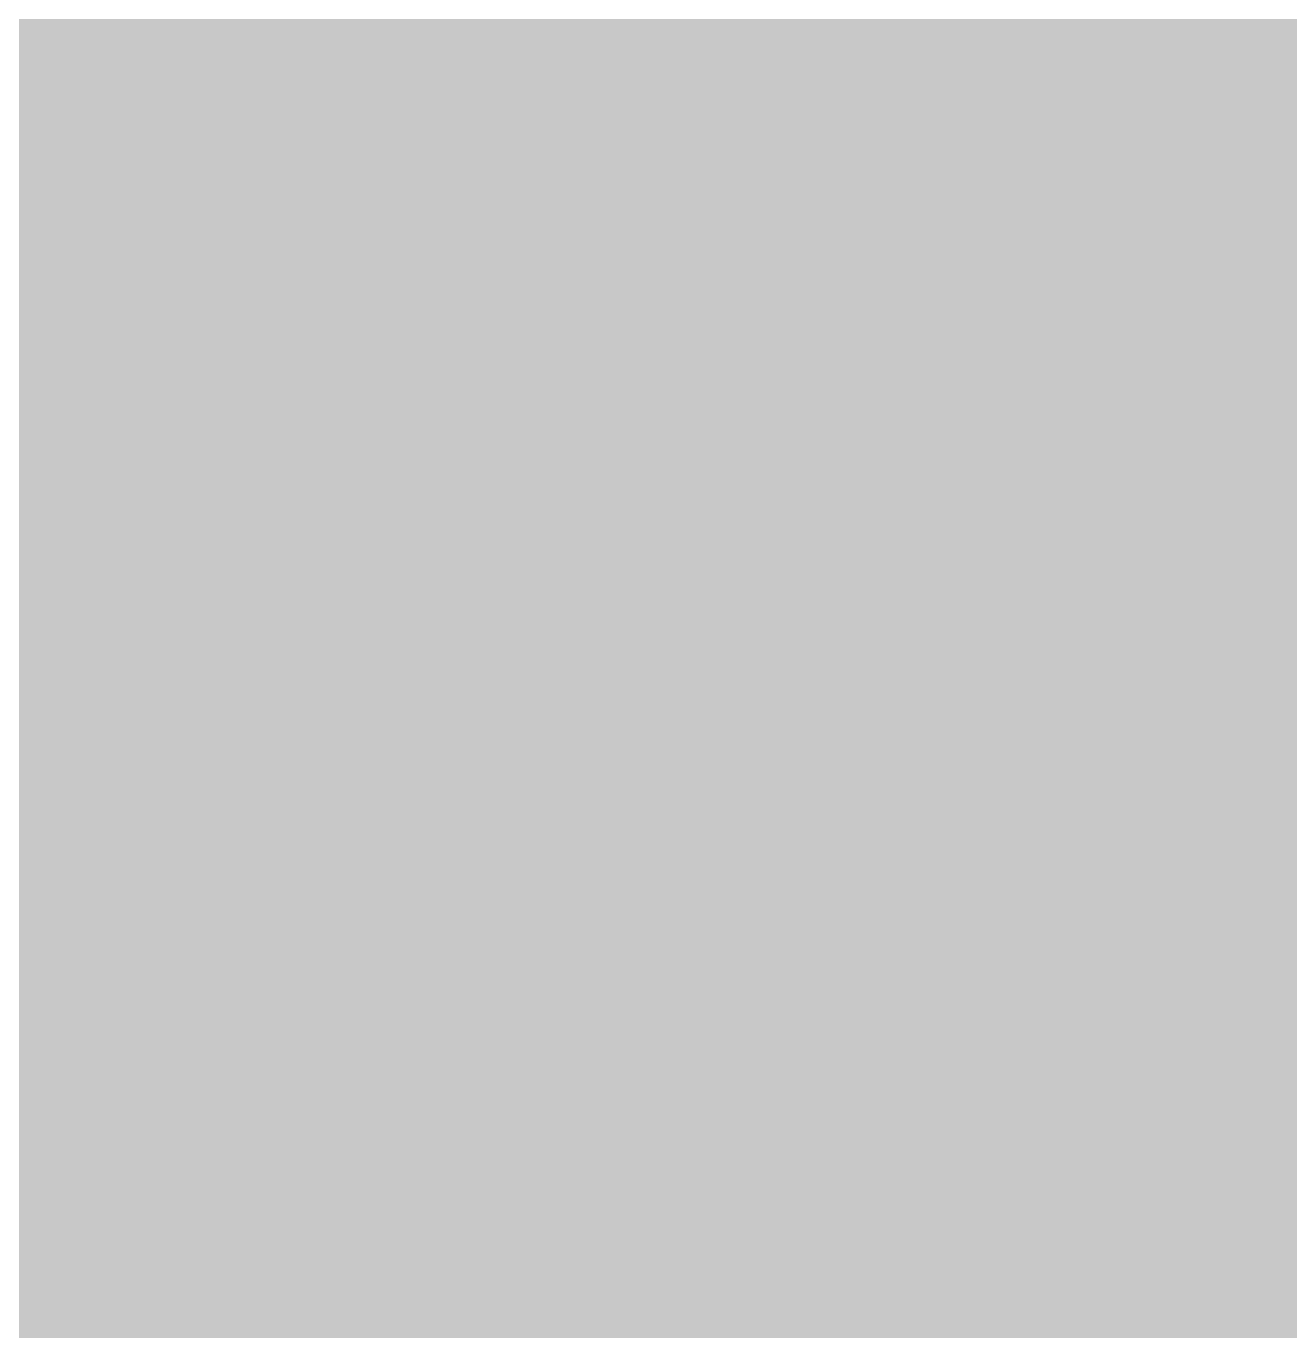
# Paper-space layout '01 Общая пространственная схема' of a CAD drawing. Header units: millimetres. Extents: x 10 to 584, y 10 to 410.
# Drawn here: x 438.286 to 439.209, y 250.772 to 251.725 of the extents above; entities that cross this region are included whole.
import ezdxf

# ---------------------------------------------------------------- set-up
doc = ezdxf.new("R2010")
doc.units = ezdxf.units.MM
doc.layers.add('P_FILL', color=7, linetype='Continuous', lineweight=0, true_color=0xe8e9e2)

psp = doc.layouts.new('01 Общая пространственная схема')

# ---------------------------------------------------------------- hatches: boundary and pattern name
at = {"layer": 'P_FILL', "true_color": 0x9ebec6}
for points in [[(448.4475, 218.35423), (437.04815, 221.01126), (437.04815, 312.66257), (448.4475, 310.00553), (448.4475, 218.35423)], [(441.56456, 212.67945), (430.16521, 215.33649), (430.16521, 306.98779), (441.56456, 304.33076), (441.75774, 304.28577), (441.75774, 212.63446), (441.56456, 212.67945)]]:
    psp.add_hatch(color=7, dxfattribs=at).paths.add_polyline_path(points)
at = {"layer": 'P_FILL', "true_color": 0xa8a79f}
psp.add_hatch(color=7, dxfattribs=at).paths.add_polyline_path([(416.7519, 250.0929), (416.7519, 277.62764), (463.12211, 266.81945), (463.12211, 239.28472), (416.7519, 250.0929)])
at = {"layer": 'P_FILL', "true_color": 0xadafa7}
for points in [[(438.32992, 251.50886), (438.06375, 251.51963), (438.06375, 253.09305), (438.32992, 253.08228), (438.32992, 251.50886)], [(438.42568, 251.50527), (438.32992, 251.50886), (438.32992, 253.08228), (438.42568, 253.0787), (438.42568, 251.50527)]]:
    psp.add_hatch(color=7, dxfattribs=at).paths.add_polyline_path(points)
at = {"layer": 'P_FILL', "true_color": 0xadaea7}
for points in [[(438.59636, 251.49914), (438.42568, 251.50527), (438.42568, 253.0787), (438.59636, 253.07257), (438.59636, 251.49914)], [(438.86298, 251.49048), (438.59636, 251.49914), (438.59636, 253.07257), (438.86298, 253.0639), (438.86298, 251.49048)]]:
    psp.add_hatch(color=7, dxfattribs=at).paths.add_polyline_path(points)
at = {"layer": 'P_FILL', "true_color": 0xacaea7}
for points in [[(439.12985, 251.48286), (438.86298, 251.49048), (438.86298, 253.0639), (439.12985, 253.05629), (439.12985, 251.48286)], [(439.13195, 251.48278), (439.12985, 251.48286), (439.12985, 253.05629), (439.13195, 253.0562), (439.13195, 251.48278)], [(439.39664, 251.47621), (439.13195, 251.48278), (439.13195, 253.0562), (439.39664, 253.04964), (439.39664, 251.47621)]]:
    psp.add_hatch(color=7, dxfattribs=at).paths.add_polyline_path(points)
at = {"layer": 'P_FILL', "true_color": 0xa9aba4}
psp.add_hatch(color=7, dxfattribs=at).paths.add_polyline_path([(439.0699, 250.9569), (439.0699, 252.53033), (439.24565, 252.53672), (439.24565, 250.96329), (439.0699, 250.9569)])
at = {"layer": 'P_FILL', "true_color": 0xa9aaa3}
for points in [[(438.69142, 250.94097), (438.69142, 252.5144), (438.87751, 252.52254), (438.87751, 250.94911), (438.69142, 250.94097)], [(438.87751, 250.94911), (438.87751, 252.52254), (439.0699, 252.53033), (439.0699, 250.9569), (438.87751, 250.94911)], [(438.6852, 250.94071), (438.6852, 252.51413), (438.69142, 252.5144), (438.69142, 250.94097), (438.6852, 250.94071)]]:
    psp.add_hatch(color=7, dxfattribs=at).paths.add_polyline_path(points)
at = {"layer": 'P_FILL', "true_color": 0xa8aaa3}
for points in [[(438.49308, 250.93143), (438.49308, 252.50485), (438.6852, 252.51413), (438.6852, 250.94071), (438.49308, 250.93143)], [(438.30121, 250.92145), (438.30121, 252.49488), (438.46927, 252.50363), (438.46927, 250.93021), (438.30121, 250.92145)], [(438.46927, 250.93021), (438.46927, 252.50363), (438.49308, 252.50485), (438.49308, 250.93143), (438.46927, 250.93021)], [(438.10953, 250.91077), (438.10953, 252.4842), (438.30121, 252.49488), (438.30121, 250.92145), (438.10953, 250.91077)]]:
    psp.add_hatch(color=7, dxfattribs=at).paths.add_polyline_path(points)

doc.saveas('drawing.dxf')
